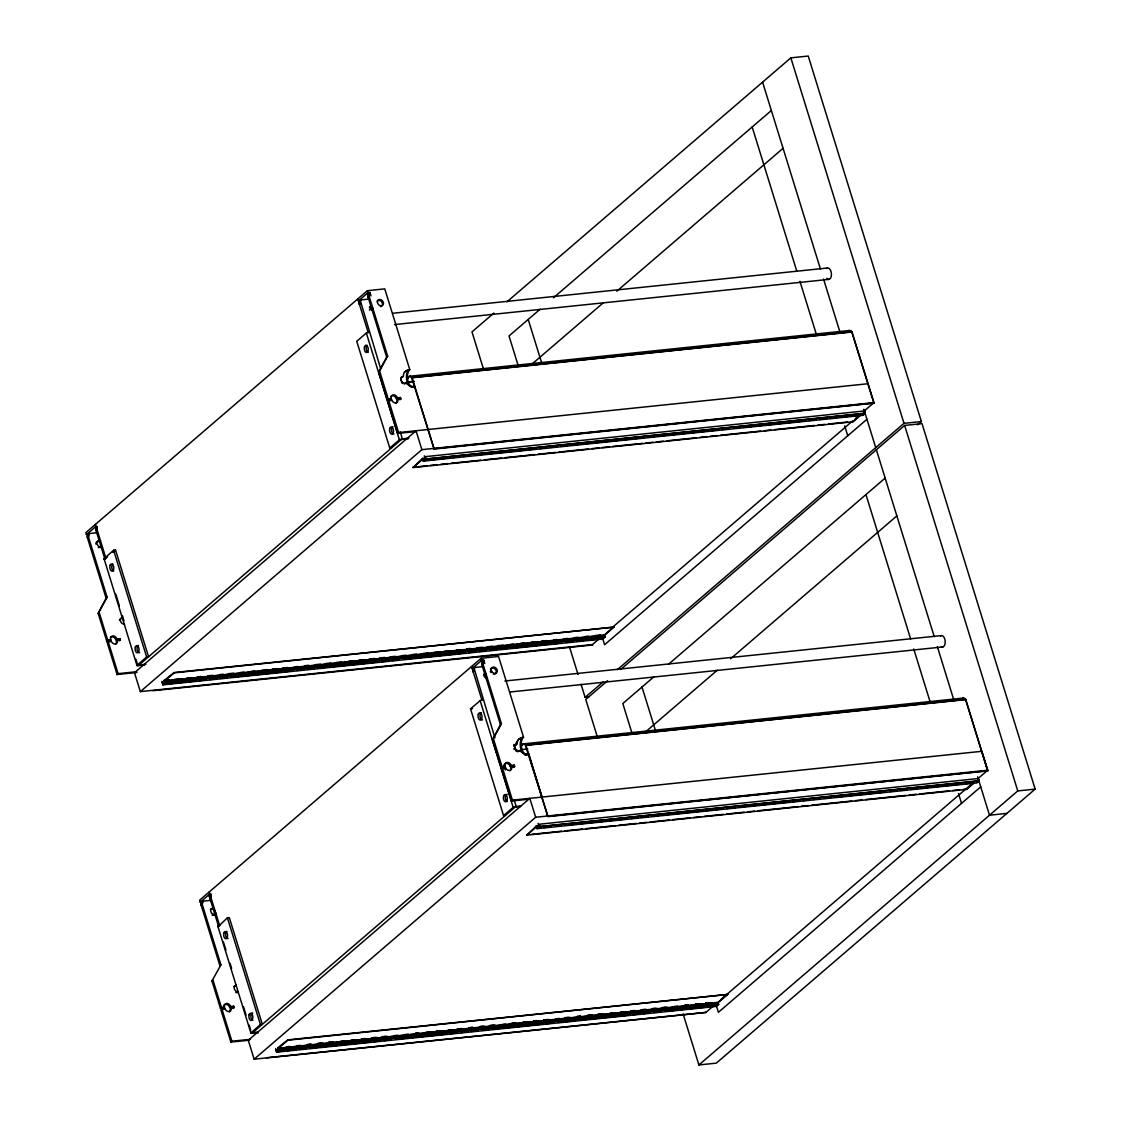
<?xml version="1.0" encoding="UTF-8"?>
<svg xmlns="http://www.w3.org/2000/svg" width="1121" height="1121" viewBox="0 0 1121 1121"><rect width="100%" height="100%" fill="white"/><g stroke="black" fill="none" stroke-linecap="round" stroke-linejoin="round"><path stroke-width="1.5" d="M144.525 665.173L136.79 665.608L146.627 656.948L148.561 656.738L115.533 550.047L113.599 550.243L103.791 558.987L104.926 559.155L95.635 529.154L96.981 527.038L96.686 528.72M218.679 926.647L209.417 896.73L210.173 894.936M209.585 895.735L211.196 894.068L210.482 896.296M359.154 301.829C364.129 298.256 358.23 300.778 359.042 303.259M380.636 368.641L360.317 300.652L358.398 300.918L367.996 292.679L369.93 292.469L370.995 295.93M472.936 669.405C477.91 665.846 472.025 668.354 472.824 670.848M494.95 737.898L474.099 668.242L472.179 668.508L481.778 660.255L483.712 660.059L484.79 663.52M520.775 749.725L520.803 748.688A6.278 3.363 84.1 0 1 525.273 744.848L547.833 816.312L987.727 770.87L965.713 699.378A6.628 3.545 84.1 0 0 961.594 699.168M400.673 377.945A3.657 2.887 49.3 0 1 402.061 377.343L403.364 376.474L403.476 374.694A9.136 7.23 49.3 0 1 408.829 369.832L409.768 369.622L384.769 288.868L367.38 290.689L85.841 532.629L86.457 534.619L88.391 534.423L87.522 538.08L106.117 598.138L98.186 613.411L106.649 640.764L110.741 639.573A3.657 2.887 49.3 0 1 112.773 635.915A3.657 2.887 49.3 0 1 116.878 638.942L119.933 638.62L120.353 639.993L119.344 640.862L118.924 639.488L119.933 638.62M513.993 746.124A3.657 2.887 49.3 0 1 515.856 744.919L516.263 743.139A9.136 7.23 49.3 0 1 516.949 741.289M516.136 744.933L517.271 742.27A9.136 7.23 49.3 0 1 522.624 737.422L523.549 737.212L498.551 656.458L481.161 658.265L199.622 900.219L200.239 902.209L202.172 901.999L201.318 905.67L219.898 965.713L220.907 964.831L202.228 904.437L203.181 901.13L201.752 902.447M98.186 613.411L107.126 597.255L88.531 537.211L89.4 533.554L87.788 535.109M400.463 397.535L399.454 398.403L399.875 399.777L400.884 398.908L400.463 397.535L397.409 397.857A3.657 2.887 49.3 0 0 393.303 394.844A3.657 2.887 49.3 0 0 391.271 398.487L387.179 399.679L378.716 372.326L386.647 357.039L368.052 296.995L368.921 293.338L366.987 293.534M378.716 372.326L387.656 356.184L369.061 296.126L369.93 292.469M514.245 765.125L513.236 765.993L513.656 767.367L514.665 766.498L514.245 765.125L511.19 765.433A3.657 2.887 49.3 0 0 507.098 762.42A3.657 2.887 49.3 0 0 505.053 766.077L500.961 767.268L492.497 739.916L500.428 724.614L481.848 664.585L482.703 660.928L480.769 661.124M492.497 739.916L501.437 723.774L482.857 663.716L483.712 660.059L482.268 661.362M233.714 1006.196L232.706 1007.064L233.126 1008.438L234.135 1007.569L233.714 1006.196L230.66 1006.518A3.657 2.887 49.3 0 0 226.568 1003.505A3.657 2.887 49.3 0 0 224.522 1007.162L220.431 1008.34L211.967 980.987L220.907 964.831M522.582 737.31L521.573 738.543A9.136 4.89 84.1 0 0 523.997 754.111M136.916 665.314L104.001 558.496M258.306 1032.763L250.572 1033.198L260.422 1024.524L262.342 1024.328L229.315 917.623L227.381 917.819L218.049 926.759M106.117 598.138L107.126 597.255M86.457 534.619L96.056 526.38M96.154 527.585L97.401 526.492M359.505 301.255L361.032 299.98M95.803 528.145L96.967 526.982L95.047 527.234M368.319 294.038L369.706 292.679M87.634 535.39L88.643 534.521M95.691 528.481L96.7 527.613M359.056 302.152L360.065 301.283M368.164 294.319L369.173 293.45M87.424 536.006L88.517 534.829M95.635 528.832L96.644 527.963M359 302.516L360.009 301.647M367.954 294.921L369.047 293.744M87.368 536.328L88.377 535.46M95.635 529.154L96.644 528.285L97.121 529.827L96.112 530.695M359.995 301.969L358.986 302.838L359.463 304.38L360.486 303.511M367.898 295.243L368.907 294.375M87.34 536.665L88.349 535.796M367.856 295.594L368.879 294.725M87.34 537.015L88.349 536.146M367.87 295.93L368.879 295.061M87.368 537.365L88.377 536.497M367.898 296.294L368.907 295.426M87.438 537.73L88.447 536.861M367.968 296.645L368.977 295.776M87.522 538.08L88.531 537.211M368.052 296.995L369.061 296.126M369.285 331.97L366.497 332.923L356.744 341.288L389.772 447.994L391.705 447.783M104.926 559.155L107.574 556.871M112.885 552.317L115.533 550.047M404.135 383.999A3.657 2.887 49.3 0 0 404.891 383.802L406.068 383.032A9.136 7.23 49.3 0 0 413.999 386.507L412.864 387.011M106.649 640.764L110.741 639.573M387.179 399.679L391.271 398.487M120.353 639.993L117.299 640.315A3.657 2.887 49.3 0 1 115.267 643.958A3.657 2.887 49.3 0 1 111.161 640.946L107.07 642.137L117.102 674.52L136.874 672.46M400.884 398.908L397.829 399.23A3.657 2.887 49.3 0 1 395.797 402.887A3.657 2.887 49.3 0 1 391.691 399.861L387.6 401.052L397.633 433.435L416.185 431.501M110.152 641.815L111.161 640.946M390.683 400.729L391.691 399.861M493.829 313.123L471.983 331.886L483.669 369.636M506.874 301.899L790.851 57.858L808.241 56.05L921.378 421.538L917.524 424.845M110.376 637.401A3.657 2.887 49.3 0 1 115.869 639.797L116.878 638.942M390.907 396.316A3.657 2.887 49.3 0 1 396.4 398.726L397.409 397.857M117.299 640.315L116.29 641.184A3.657 2.887 49.3 0 1 115.645 644.225M397.829 399.23L396.82 400.099A3.657 2.887 49.3 0 1 396.175 403.14M540.14 309.214L509.018 335.95L518.182 365.544M553.396 297.822L771.36 110.503M117.102 674.52L118.111 673.651L136.678 671.717M397.633 433.435L398.642 432.566L868.088 383.718M389.772 447.994L399.931 439.39L408.885 437.989M137.953 665.86L402.313 438.675L400.253 431.991M421.874 449.661L416.031 430.758L134.492 672.712L140.335 691.615L421.874 449.661L873.946 402.621L863.324 411.757M161.956 681.302L162.923 684.399L164.899 682.703L164.184 680.391L174.091 672.53L614 627.087L604.401 635.327L164.605 681.092L165.151 682.885L162.867 684.847L162.111 682.437L165.586 682.072M860.073 415.611L852.871 421.79L413.074 467.555L422.575 458.335L423.29 460.647L438.928 459.021M532.251 363.863L603.532 302.6M616.788 291.222L783.075 148.308M152.932 690.732L592.729 644.967M407.399 379.15A6.278 3.363 84.1 0 1 411.491 377.259L434.149 449.045L412.122 377.553A6.628 3.545 84.1 0 0 407.231 378.94M164.605 681.092L174.189 672.852L614 627.087M413.074 467.555L422.673 459.316L865.062 413.187L864.095 410.076M423.29 460.647L425.251 458.951L424.299 455.841M422.673 459.316L423.22 461.095L425.518 459.134L865.314 413.369L864.571 410.945L424.761 456.709L425.518 459.134M200.239 902.209L209.837 893.955M201.416 902.98L202.579 901.83M209.487 896.057L210.496 895.189M472.838 669.741L473.847 668.873M481.946 661.894L483.109 660.745M201.304 903.274L202.312 902.405M209.431 896.422L210.44 895.553M472.782 670.092L473.791 669.223M481.834 662.189L482.843 661.32M201.149 903.918L202.214 902.713M209.417 896.73L210.44 895.875L210.916 897.417L209.907 898.285M473.791 669.545L472.782 670.414L473.258 671.969L474.267 671.101M481.68 662.833L482.745 661.642M201.121 904.255L202.13 903.386M481.652 663.17L482.661 662.301M201.121 904.605L202.13 903.736M481.652 663.52L482.661 662.651M201.149 904.955L202.158 904.087M481.68 663.87L482.689 663.001M201.22 905.306L202.228 904.437M481.75 664.221L482.759 663.366M201.318 905.67L202.326 904.801M481.848 664.585L482.857 663.716M505.501 815.373L503.567 815.57L470.54 708.864L480.292 700.499L483.067 699.546M599.048 638.858L592.406 644.575L140.335 691.615M611.001 628.587L852.703 420.879M855.351 418.595L859.331 415.176M164.339 680.909L604.303 635.018L613.902 626.765M859.975 415.288L852.871 421.79M604.303 635.018L604.695 636.938L602.72 638.634L597.507 639.18M863.086 414.882L865.062 413.187M604.401 635.327L604.948 637.12L602.664 639.082L162.867 684.847M865.314 413.369L863.016 415.33L423.22 461.095M211.967 980.987L212.976 980.118L221.44 1007.471L220.431 1008.34M866.953 419.268L604.597 644.729L602.566 638.143M522.624 737.422L521.601 738.291A9.136 7.23 49.3 0 0 518.126 739.804M542.074 797.059L528.706 753.887L527.753 753.985A9.136 7.23 49.3 0 1 519.85 750.608L518.673 751.392A3.657 2.887 49.3 0 1 517.089 751.56M500.961 767.268L505.053 766.077M234.135 1007.569L231.08 1007.891A3.657 2.887 49.3 0 1 229.048 1011.548A3.657 2.887 49.3 0 1 224.957 1008.536L220.865 1009.713L230.884 1042.096L249.002 1040.218M529.981 799.091L511.414 801.025L501.395 768.642L505.487 767.451A3.657 2.887 49.3 0 0 509.579 770.463A3.657 2.887 49.3 0 0 511.61 766.806L514.665 766.498M581.084 684.314L585.12 697.374L603.098 681.918M617.363 669.671L903.988 423.346L921.378 421.538M223.948 1009.404L224.957 1008.536M505.487 767.451L501.395 768.642M607.61 680.699L585.765 699.462L597.451 737.212M620.656 669.489L904.633 425.448L922.023 423.626L1035.159 789.114L716.291 1063.142L698.901 1064.95L683.095 1013.86M223.682 1005.579A3.657 2.887 49.3 0 1 226.806 1004.5A3.657 2.887 49.3 0 1 229.651 1007.387L230.66 1006.518M505.319 763.485A3.657 2.887 49.3 0 1 510.181 766.302L511.19 765.433M231.08 1007.891L230.071 1008.76A3.657 2.887 49.3 0 1 229.441 1011.815M511.61 766.806L510.601 767.675A3.657 2.887 49.3 0 1 509.971 770.73M524.698 754.881A9.136 7.23 49.3 0 0 526.772 754.951L527.781 754.083L526.562 754.643A9.136 4.89 84.1 0 1 525.287 754.685M653.935 676.79L622.814 703.54L631.964 733.12M668.508 664.263L885.156 478.078M230.884 1042.096L231.893 1041.227L250.459 1039.307M511.414 801.025L512.423 800.156L981.884 751.294L987.727 770.211L978.437 778.198M503.567 815.57L513.502 807.092L521.027 805.747M251.735 1033.45L516.108 806.251L514.035 799.581M535.67 817.251L529.813 798.348L248.273 1040.288L254.131 1059.191L535.67 817.251L987.727 770.211M646.032 731.453L717.314 670.19M730.57 658.798L896.856 515.898M973.855 783.187L966.666 789.38L526.856 835.145L536.356 825.911L537.071 828.223L540.546 827.859M279.297 1049.41L275.822 1049.774L276.579 1052.185L278.863 1050.223L278.316 1048.429L718.113 1002.664L727.711 994.425L287.803 1039.868L277.896 1047.729L278.611 1050.041L276.635 1051.736L275.668 1048.639M278.316 1048.429L287.901 1040.19L727.711 994.425M526.856 835.145L536.455 826.892L978.843 780.762L977.89 777.666M537.071 828.223L539.047 826.527L538.08 823.431M536.455 826.892L537.015 828.685L539.299 826.709L979.095 780.945L978.353 778.535L538.556 824.299L539.299 826.709M706.188 1012.151L712.83 1006.448M720.803 999.596L970.464 785.036M706.272 1012.431L254.131 1059.191M278.05 1048.247L718.015 1002.356L727.613 994.103M963.093 789.422L966.568 789.058L973.757 782.878M718.113 1002.664L718.659 1004.458L716.375 1006.42L276.579 1052.185M976.867 782.458L978.843 780.762M979.095 780.945L976.811 782.92L537.015 828.685M980.735 786.858L718.393 1012.305L716.361 1005.733M698.901 1064.95L1017.77 790.922L1035.159 789.114M386.647 357.039L387.656 356.184M500.428 724.614L501.437 723.774M405.97 382.892L405.9 382.948A3.657 2.887 49.3 0 1 401.206 380.551A3.657 2.887 49.3 0 1 403.084 376.474L403.364 376.474M238.142 992.477L238.213 992.435A3.657 2.887 49.3 0 1 237.386 992.674M409.768 369.622A9.136 4.89 84.1 0 0 408.114 381.602A9.136 4.89 84.1 0 0 414.924 386.297L412.78 387.053A9.136 4.89 84.1 0 1 407.147 381.7A9.136 4.89 84.1 0 1 407.792 370.953L408.801 369.734L407.82 370.701A9.136 7.23 49.3 0 0 404.331 372.214M359.407 300.05L369.384 299.013M392.854 313.249L827.438 268.017M394.62 324.572L829.204 279.353M409.683 376.264L849.48 330.499M412.122 377.553L851.932 331.788L874.114 403.154L434.149 449.045M411.996 377.791L851.792 332.026L873.848 402.971L434.051 448.736M406.797 382.135L413.747 381.42M406.979 382.149L413.943 381.42M396.4 398.726L399.454 398.403M401.304 439.544L408.268 438.815M422.407 458.475L426.05 457.971M426.204 458.503L422.729 458.853L426.05 458.629M442.403 458.657L449.367 457.929M452.842 457.564L459.792 456.85M463.267 456.485L470.217 455.757M475.43 455.224L482.394 454.495M485.869 454.131L492.82 453.402M496.295 453.052L503.245 452.324M506.72 451.959L513.684 451.245M517.159 450.88L524.11 450.152M529.322 449.605L536.272 448.89M539.747 448.526L546.712 447.797M550.187 447.433L557.137 446.719M560.612 446.354L567.562 445.626M571.037 445.275L578.002 444.547M583.214 444L590.164 443.285M593.64 442.921L600.59 442.192M604.079 441.828L611.029 441.114M614.504 440.749L621.454 440.021M624.929 439.656L631.88 438.942M635.369 438.577L644.057 437.666M647.532 437.316L654.482 436.587M657.957 436.223L664.921 435.494M668.396 435.144L675.346 434.416M680.559 433.869L685.772 433.337M689.247 432.972L697.949 432.061M701.424 431.697L708.374 430.982M711.849 430.618L718.799 429.889M722.274 429.525L729.239 428.811M734.451 428.264L739.664 427.718M743.139 427.367L751.827 426.456M755.302 426.092L762.266 425.377M765.741 425.013L772.691 424.284M776.166 423.92L783.117 423.206M788.329 422.659L793.556 422.113M797.031 421.748L805.719 420.851M809.194 420.487L816.144 419.758M819.619 419.408L826.583 418.679M830.058 418.315L837.009 417.587M840.484 417.236L847.434 416.508M850.923 416.143L859.611 415.246M412.976 467.247L426.891 465.79M430.366 465.425L437.316 464.711M440.791 464.346L447.741 463.618M451.217 463.267L480.769 460.185M484.244 459.82L501.633 458.013M505.109 457.648L534.661 454.58M538.136 454.215L555.526 452.408M559.001 452.043L588.553 448.975M592.028 448.61L598.978 447.882M602.453 447.517L609.418 446.803M612.893 446.438L642.445 443.37M645.92 443.005L652.87 442.277M656.346 441.912L663.296 441.198M666.771 440.833L696.323 437.75M699.798 437.4L706.762 436.672M710.238 436.307L717.188 435.579M720.663 435.228L760.641 431.067M764.13 430.702L771.08 429.974M774.555 429.609L814.533 425.462M818.008 425.097L824.958 424.369M828.447 424.004L847.56 422.014M87.466 533.75L97.443 532.713M115.869 639.797L118.924 639.488M138.962 664.991L145.926 664.263M164.184 680.391L169.397 679.844M174.61 679.312L179.822 678.765M186.787 678.037L190.262 677.673M197.212 676.958L200.841 676.453M207.637 675.865L212.85 675.332M219.814 674.604L223.289 674.239M228.502 673.693L233.714 673.161M240.665 672.432L244.14 672.068M251.104 671.353L254.733 670.848M261.529 670.26L266.742 669.713M272.123 669.041L277.167 668.634M282.394 668.088L287.607 667.541M294.557 666.827L298.032 666.463M304.982 665.734L308.625 665.243M315.421 664.655L320.634 664.108M326.001 663.436L331.059 663.029M336.272 662.483L341.499 661.936M348.449 661.222L351.924 660.858M358.874 660.129L362.517 659.638M369.299 659.05L374.526 658.503M379.739 657.957L384.951 657.41M390.164 656.878L395.377 656.331M402.327 655.603L405.816 655.253M412.766 654.524L416.395 654.019M423.192 653.431L428.404 652.898M433.617 652.352L438.843 651.805M444.056 651.273L449.269 650.726M456.219 649.998L459.694 649.634M466.658 648.919L470.288 648.414M477.084 647.826L482.296 647.293M487.509 646.747L492.722 646.2M497.948 645.654L503.161 645.121M510.111 644.393L513.586 644.029M520.536 643.314L524.18 642.809M530.976 642.221L534.605 641.73M541.401 641.142L546.614 640.595M553.564 639.867L557.039 639.502M564.003 638.788L567.478 638.424M574.428 637.695L578.072 637.204M584.854 636.616L588.497 636.111M595.293 635.523L600.506 634.99M164.899 682.703L604.695 636.938M165.151 682.885L604.948 637.12M162.923 684.399L173.349 683.306M176.838 682.955L185.526 682.044M189.001 681.68L195.951 680.965M199.426 680.601L206.39 679.872M209.865 679.508L216.815 678.794M220.291 678.429L227.241 677.701M230.716 677.336L239.418 676.439M242.893 676.075L249.843 675.346M253.318 674.996L260.268 674.267M263.743 673.903L270.707 673.175M274.183 672.824L281.133 672.096M284.608 671.731L293.296 670.834M296.771 670.47L303.735 669.741M307.21 669.377L314.16 668.662M317.635 668.298L324.586 667.57M329.798 667.037L335.025 666.491M338.5 666.126L345.45 665.398M350.663 664.865L357.613 664.136M361.088 663.772L368.052 663.057M371.527 662.693L378.478 661.965M381.953 661.6L388.903 660.886M392.392 660.521L399.342 659.793M404.555 659.246L411.505 658.531M414.98 658.167L421.93 657.438M425.42 657.088L432.37 656.36M435.845 655.995L442.795 655.267M446.27 654.916L453.22 654.188M458.447 653.641L465.397 652.926M468.872 652.562L475.822 651.833M479.298 651.469L486.262 650.755M489.737 650.39L496.687 649.662M500.162 649.297L507.112 648.583M512.325 648.036L519.289 647.307M522.764 646.957L529.715 646.228M533.19 645.864L540.14 645.15M543.615 644.785L550.579 644.057M554.054 643.692L561.004 642.978M566.217 642.431L573.167 641.702M576.642 641.338L583.607 640.623M587.082 640.259L594.032 639.53M473.188 667.64L483.179 666.603M504.898 681.008L941.22 635.607M510.139 691.979L942.985 646.929M470.54 708.864L472.459 708.668M585.12 697.374L588.595 697.01M523.479 743.854L963.275 698.089M520.761 747.511A6.628 3.545 84.1 0 1 525.917 745.143L965.713 699.378M525.777 745.381L965.587 699.616L987.629 770.547M522.316 749.543L527.725 749.01M510.181 766.302L513.236 765.993M515.1 807.12L520.312 806.574M987.895 770.73L547.931 816.634L525.917 745.143M536.202 826.051L539.832 825.56M536.525 826.443L540 826.079M536.356 826.583L539.832 826.219M544.021 827.508L550.971 826.78M556.198 826.233L561.411 825.701M564.886 825.336L573.574 824.425M577.049 824.061L584.013 823.346M587.488 822.982L594.438 822.254M597.913 821.889L604.864 821.175M610.076 820.628L615.303 820.082M618.778 819.731L627.466 818.82M630.941 818.456L637.891 817.741M641.366 817.377L648.33 816.649M651.805 816.284L658.756 815.57M662.231 815.205L669.181 814.477M672.656 814.112L681.358 813.215M684.833 812.851L691.783 812.122M695.258 811.772L702.208 811.043M705.684 810.679L712.648 809.951M716.123 809.6L723.073 808.872M726.548 808.507L735.236 807.61M738.725 807.246L745.675 806.517M749.15 806.153L756.1 805.438M759.576 805.074L766.526 804.346M770.015 803.981L776.965 803.267M782.178 802.72L789.128 801.991M792.603 801.641L799.553 800.912M803.042 800.548L809.993 799.833M813.468 799.469L820.418 798.741M823.893 798.376L830.843 797.662M836.07 797.115L843.02 796.386M846.495 796.022L853.445 795.307M856.92 794.943L863.885 794.214M867.36 793.864L874.31 793.136M877.785 792.771L884.735 792.043M889.948 791.51L896.912 790.781M900.387 790.417L907.337 789.702M910.813 789.338L917.763 788.609M921.238 788.245L928.202 787.531M931.677 787.166L938.627 786.438M943.84 785.905L950.79 785.176M954.265 784.812L961.229 784.083M964.705 783.733L971.655 783.004M531.985 834.276L561.537 831.207M565.012 830.843L582.388 829.036M585.863 828.671L615.415 825.602M618.89 825.238L636.28 823.431M639.755 823.066L646.705 822.338M650.18 821.987L669.307 819.997M672.782 819.633L690.172 817.826M693.647 817.461L700.597 816.733M704.072 816.368L723.199 814.378M726.674 814.028L744.064 812.207M747.539 811.856L754.489 811.128M757.964 810.763L797.942 806.602M801.417 806.237L808.381 805.523M811.856 805.158L851.834 800.997M855.309 800.632L862.259 799.918M865.734 799.553L905.726 795.392M909.201 795.027L916.151 794.299M919.626 793.948L949.179 790.865M952.654 790.501L959.604 789.787M208.828 894.824L210.762 894.628M1006.896 813.398L989.507 815.205L977.624 776.825M201.248 901.34L211.238 900.303M221.44 1007.471L224.522 1007.162M229.651 1007.387L232.706 1007.064M252.757 1032.581L257.97 1032.035M307.602 1044.52L311.078 1044.155M318.028 1043.427L321.517 1043.062M328.467 1042.348L331.942 1041.984M361.494 1038.915L364.97 1038.55M371.92 1037.822L375.395 1037.457M382.345 1036.743L385.834 1036.379M415.387 1033.296L418.862 1032.945M425.812 1032.217L429.287 1031.852M436.237 1031.124L439.712 1030.774M457.102 1028.966L460.577 1028.602M469.265 1027.691L472.74 1027.326M479.704 1026.612L483.179 1026.247M490.129 1025.519L493.604 1025.155M510.994 1023.347L514.469 1022.997M523.157 1022.086L526.632 1021.721M533.582 1021.007L537.057 1020.642M544.021 1019.914L547.496 1019.55M564.872 1017.742L568.347 1017.378M577.049 1016.481L580.524 1016.116M587.474 1015.388L590.949 1015.037M597.899 1014.309L601.388 1013.945M630.941 1010.876L634.416 1010.511M641.366 1009.783L644.841 1009.418M651.791 1008.704L655.267 1008.34M662.231 1007.611L665.706 1007.247M684.819 1005.257L688.294 1004.906M695.258 1004.178L698.733 1003.813M705.684 1003.099L709.159 1002.735M286.584 1046.818L290.059 1046.468M297.009 1045.739L300.484 1045.375M307.448 1044.66L310.923 1044.296M317.874 1043.567L323.086 1043.02M328.299 1042.488L333.526 1041.941M340.476 1041.213L343.951 1040.849M350.901 1040.134L354.376 1039.77M361.326 1039.041L364.815 1038.691M371.766 1037.962L376.978 1037.415M382.191 1036.869L387.404 1036.336M394.354 1035.608L397.843 1035.244M404.793 1034.529L408.268 1034.165M415.218 1033.436L418.694 1033.072M427.395 1032.175L430.87 1031.81M436.083 1031.264L441.296 1030.731M448.246 1030.003L451.721 1029.639M458.685 1028.91L462.16 1028.56M469.11 1027.831L472.586 1027.467M479.536 1026.752L484.748 1026.205M489.975 1025.659L495.188 1025.112M502.138 1024.398L505.613 1024.034M512.563 1023.305L516.038 1022.941M523.003 1022.226L526.478 1021.862M533.428 1021.133L538.64 1020.6M543.853 1020.054L549.066 1019.507M556.03 1018.793L559.505 1018.428M564.718 1017.882L569.93 1017.336M576.881 1016.621L580.356 1016.257M587.32 1015.528L592.533 1014.981M597.745 1014.449L602.958 1013.902M609.908 1013.174L613.397 1012.823M620.347 1012.095L623.822 1011.731M630.773 1011.002L634.248 1010.652M641.198 1009.923L646.425 1009.376M651.637 1008.844L656.85 1008.297M663.8 1007.569L667.275 1007.204M674.239 1006.49L677.715 1006.126M684.665 1005.397L688.14 1005.033M695.09 1004.318L700.303 1003.771M705.529 1003.225L710.742 1002.692M278.611 1050.041L718.407 1004.276L718.015 1002.356M278.863 1050.223L718.659 1004.458M276.635 1051.736L283.585 1051.008M287.06 1050.643L295.762 1049.746M299.237 1049.382L306.187 1048.653M309.662 1048.303L316.612 1047.575M320.088 1047.21L327.052 1046.482M330.527 1046.131L337.477 1045.403M340.952 1045.038L349.64 1044.141M353.115 1043.777L360.079 1043.048M363.554 1042.684L370.505 1041.97M373.98 1041.605L380.93 1040.877M384.405 1040.512L391.369 1039.798M396.582 1039.251L403.532 1038.522M407.007 1038.172L413.957 1037.443M417.446 1037.079L424.397 1036.365M427.872 1036L434.822 1035.272M438.297 1034.907L445.247 1034.193M450.474 1033.646L457.424 1032.917M460.899 1032.553L467.849 1031.838M471.324 1031.474L478.289 1030.745M481.764 1030.395L488.714 1029.667M492.189 1029.302L499.139 1028.574M504.352 1028.041L511.316 1027.312M514.791 1026.948L521.741 1026.233M525.217 1025.869L532.167 1025.14M535.642 1024.776L542.606 1024.062M546.081 1023.697L553.031 1022.969M558.244 1022.436L575.634 1020.614M579.109 1020.264L586.059 1019.535M589.534 1019.171L596.484 1018.457M599.959 1018.092L606.923 1017.364M612.136 1016.817L629.512 1015.009M633.001 1014.645L639.951 1013.93M643.426 1013.566L650.376 1012.838M653.851 1012.487L660.801 1011.759M666.028 1011.212L683.404 1009.404M686.879 1009.04L693.829 1008.325M697.318 1007.961L704.268 1007.233M707.743 1006.868L714.694 1006.154M706.44 1012.305L266.546 1057.748M517.145 744.064L516.865 744.05A3.657 2.887 49.3 0 0 514.987 748.141A3.657 2.887 49.3 0 0 519.682 750.524M235.606 986.004L235.326 986.004A3.657 2.887 49.3 0 0 233.925 986.606M965.587 699.616L965.069 699.084A6.278 3.363 84.1 0 0 962.196 698.944M359.463 304.38L359.14 303.637M473.258 671.969L472.922 671.227M97.121 529.827L96.784 529.098M210.916 897.417L210.58 896.674M790.851 57.858L903.988 423.346M904.633 425.448L1017.77 790.922M762.588 82.141L820.446 269.054M823.543 279.073L840.077 332.475M863.843 409.249L875.725 447.629M876.37 449.731L934.241 636.644M937.338 646.649L953.859 700.065M752.177 126.995L796.863 271.394M799.96 281.385L816.452 334.675M844.702 425.91L847.756 435.775M865.958 494.585L910.658 638.97M913.741 648.961L930.248 702.264M958.483 793.486L961.538 803.351M528.215 319.457L541.471 362.265M642.011 687.047L655.253 729.841M569.818 647.952L578.044 674.52M400.645 378.506L402.201 383.522M490.648 669.265L491.685 672.614M513.908 744.428L515.982 751.098M367.38 290.689L367.996 292.679M481.161 658.265L481.778 660.255M357.781 298.929L368.249 332.741M471.563 666.519L482.03 700.331M379.725 371.457L388.188 398.81M388.609 400.183L398.642 432.566M493.506 739.047L501.97 766.4M502.404 767.773L512.423 800.156M366.343 333.035L399.37 439.74M480.138 700.625L513.166 807.33M113.599 550.243L146.627 656.948M227.381 917.819L260.422 1024.524M95.439 524.39L105.906 558.202M209.221 891.966L219.688 925.778M115.743 594.102L119.372 605.844M122.455 615.807L124.025 620.838M135.893 659.19L137.435 664.192M223.331 941.668L225.938 950.076M230.043 963.359L231.613 968.418M243.481 1006.742L246.06 1015.108M249.156 1025.098L250.712 1030.115M217.782 926.072L250.824 1032.777M99.194 612.542L107.658 639.895M108.092 641.268L118.111 673.651M221.874 1008.858L231.893 1041.227M100.526 540.84A3.447 2.732 49.3 0 0 96.924 543.615A3.447 2.732 49.3 0 0 101.605 546.684A3.447 2.732 49.3 0 1 100.596 547.552M99.096 547.707A3.447 2.732 49.3 0 1 98.298 547.468M95.86 544.063A3.447 2.732 49.3 0 1 96.616 542.018M97.219 541.625A3.447 2.732 49.3 0 1 100.273 542.144M109.732 640.441A3.657 2.887 49.3 0 1 109.564 639.573M119.401 620.361A3.657 2.887 49.3 0 1 121.544 618.414L122.553 617.545A3.657 2.887 49.3 0 0 120.508 621.202A3.657 2.887 49.3 0 0 124.613 624.215M139.579 652.632A3.657 1.962 84.1 0 1 137.112 649.577A3.657 1.962 84.1 0 1 138.458 645.444M113.782 570.967A3.657 1.962 84.1 0 1 111.834 567.885A3.657 1.962 84.1 0 1 112.703 564.017M826.695 268.437A5.745 3.083 84.1 0 1 831.446 274.323A5.745 3.083 84.1 0 1 826.822 278.302M848.317 331.045A6.628 3.545 84.1 0 1 851.932 331.788M848.415 331.354A6.278 3.363 84.1 0 1 850.713 331.087M369.79 310.139A2.298 1.822 49.3 0 1 369.44 309.662M369.313 307.574A2.298 1.822 49.3 0 1 371.541 307M372.494 307.7A2.298 1.822 49.3 0 1 372.845 308.177M377.146 300.932A3.447 2.732 49.3 0 1 381.981 302.404A3.447 2.732 49.3 0 1 380.411 306.664M372.803 310.153A2.298 1.822 49.3 0 1 370.224 308.261A2.298 1.822 49.3 0 1 371.499 305.949M390.262 399.356A3.657 2.887 49.3 0 1 390.094 398.487M394.031 433.967A3.657 1.962 84.1 0 1 391.579 430.912A3.657 1.962 84.1 0 1 392.911 426.765M368.234 352.288A3.657 1.962 84.1 0 1 366.287 349.22A3.657 1.962 84.1 0 1 367.156 345.338M216.003 913.881A3.447 2.732 49.3 0 1 210.958 912.018A3.447 2.732 49.3 0 1 213.508 908.178M215.75 912.69A3.447 2.732 49.3 0 1 213.663 915.325M212.892 915.297A3.447 2.732 49.3 0 1 212.093 915.044M210.398 909.593A3.447 2.732 49.3 0 1 213.298 909.285M214.055 909.734A3.447 2.732 49.3 0 1 214.714 910.336M223.513 1008.031A3.657 2.887 49.3 0 1 223.359 1007.148M236.559 992.631A3.657 2.887 49.3 0 1 235.718 992.379M238.395 991.805A3.657 2.887 49.3 0 1 234.303 988.792A3.657 2.887 49.3 0 1 236.335 985.135M252.856 1020.236A3.657 1.962 84.1 0 1 250.824 1016.215A3.657 1.962 84.1 0 1 252.757 1013.006M228.081 938.529A3.657 1.962 84.1 0 1 225.615 935.475A3.657 1.962 84.1 0 1 226.96 931.327M940.477 636.027A5.745 3.083 84.1 0 1 945.185 641.17A5.745 3.083 84.1 0 1 941.374 646.607M483.796 674.534A2.298 1.822 49.3 0 1 485.841 674.87M490.48 669.069A3.447 2.732 49.3 0 1 495.776 669.98A3.447 2.732 49.3 0 1 493.422 674.211M490.676 672.194A3.447 2.732 49.3 0 1 490.325 671.395M487.075 677.616A2.298 1.822 49.3 0 1 484.006 675.837A2.298 1.822 49.3 0 1 485.813 673.553M505.403 769.945A3.657 2.887 49.3 0 1 504.842 769.174M504.044 766.946A3.657 2.887 49.3 0 1 504.688 763.891M528.706 753.887A9.136 4.89 84.1 0 1 521.896 749.178A9.136 4.89 84.1 0 1 523.549 737.212M514.189 749.431A3.657 2.887 49.3 0 1 513.824 748.576M507.309 801.571A3.657 1.962 84.1 0 1 505.277 797.549A3.657 1.962 84.1 0 1 507.21 794.341M482.534 719.85A3.657 1.962 84.1 0 1 480.068 716.795A3.657 1.962 84.1 0 1 481.413 712.662M110.054 565.39A3.657 1.962 84.1 0 0 111.848 571.164A3.657 1.962 84.1 0 0 113.487 566.091A3.657 1.962 84.1 0 0 110.054 565.39M135.347 647.083A3.657 1.962 84.1 0 0 137.14 652.856A3.657 1.962 84.1 0 0 138.78 647.784A3.657 1.962 84.1 0 0 135.347 647.083M377.399 302.11A3.447 2.732 49.3 0 0 382.135 305.599A3.447 2.732 49.3 0 0 381.813 300.204A3.447 2.732 49.3 0 0 377.399 302.11M364.521 346.711A3.657 1.962 84.1 0 0 366.301 352.484A3.657 1.962 84.1 0 0 367.954 347.412A3.657 1.962 84.1 0 0 364.521 346.711M389.8 428.404A3.657 1.962 84.1 0 0 391.593 434.177A3.657 1.962 84.1 0 0 393.233 429.119A3.657 1.962 84.1 0 0 389.8 428.404M223.85 932.966A3.657 1.962 84.1 0 0 225.629 938.739A3.657 1.962 84.1 0 0 227.283 933.681A3.657 1.962 84.1 0 0 223.85 932.966M249.128 1014.659A3.657 1.962 84.1 0 0 250.922 1020.446A3.657 1.962 84.1 0 0 252.561 1015.374A3.657 1.962 84.1 0 0 249.128 1014.659M491.18 669.699A3.447 2.732 49.3 0 0 495.93 673.189A3.447 2.732 49.3 0 0 495.594 667.78A3.447 2.732 49.3 0 0 491.18 669.699M478.303 714.301A3.657 1.962 84.1 0 0 480.082 720.074A3.657 1.962 84.1 0 0 481.736 715.002A3.657 1.962 84.1 0 0 478.303 714.301M503.595 795.994A3.657 1.962 84.1 0 0 505.375 801.767A3.657 1.962 84.1 0 0 507.028 796.695A3.657 1.962 84.1 0 0 503.595 795.994"/></g></svg>
